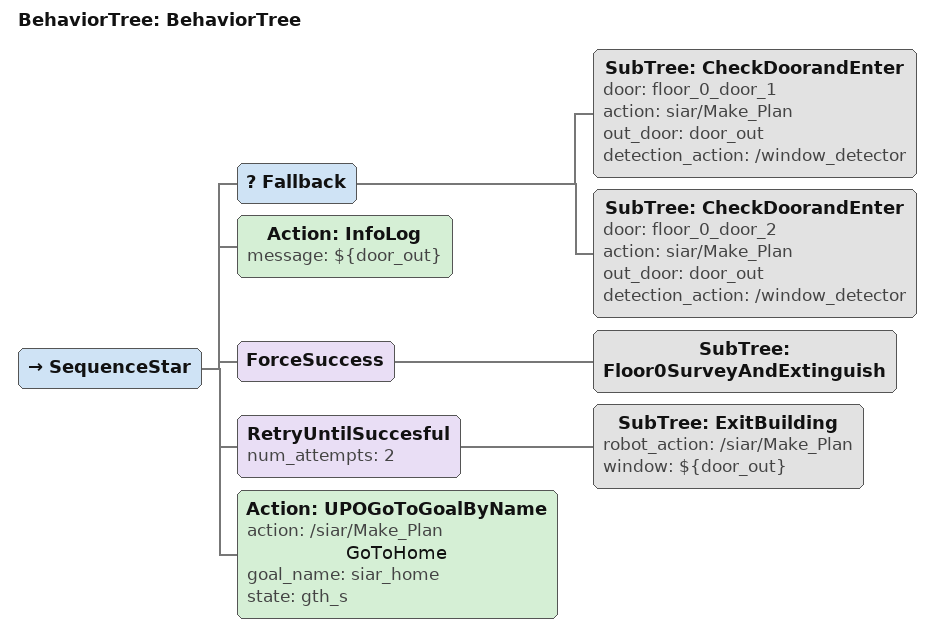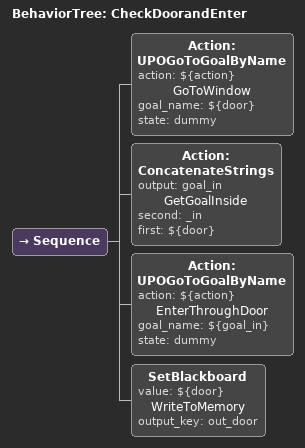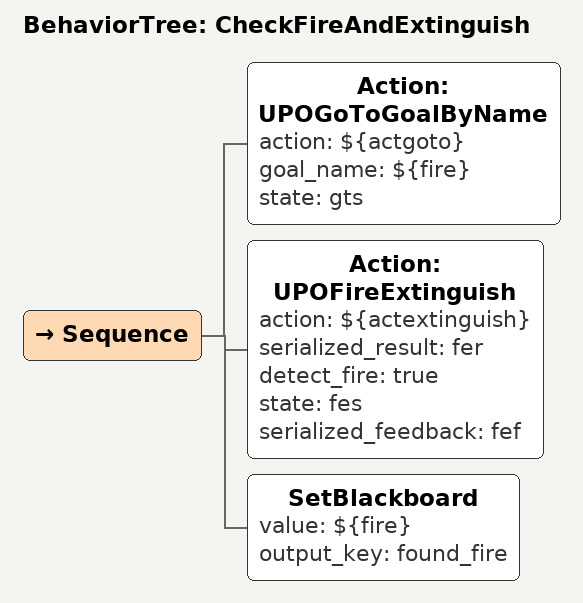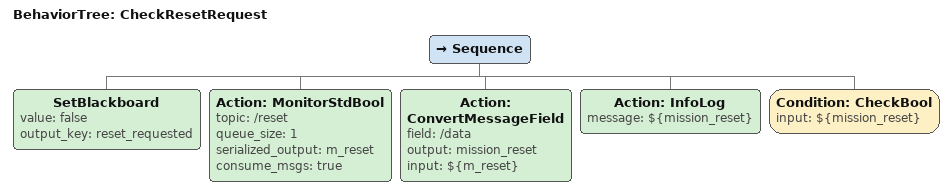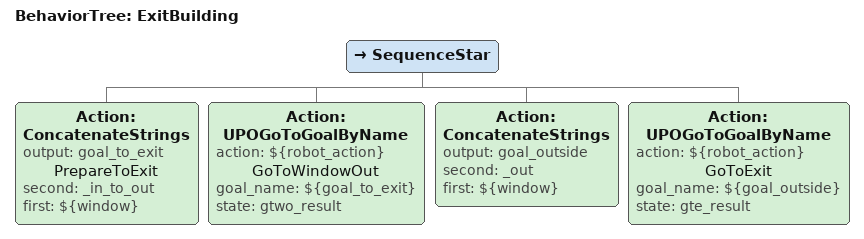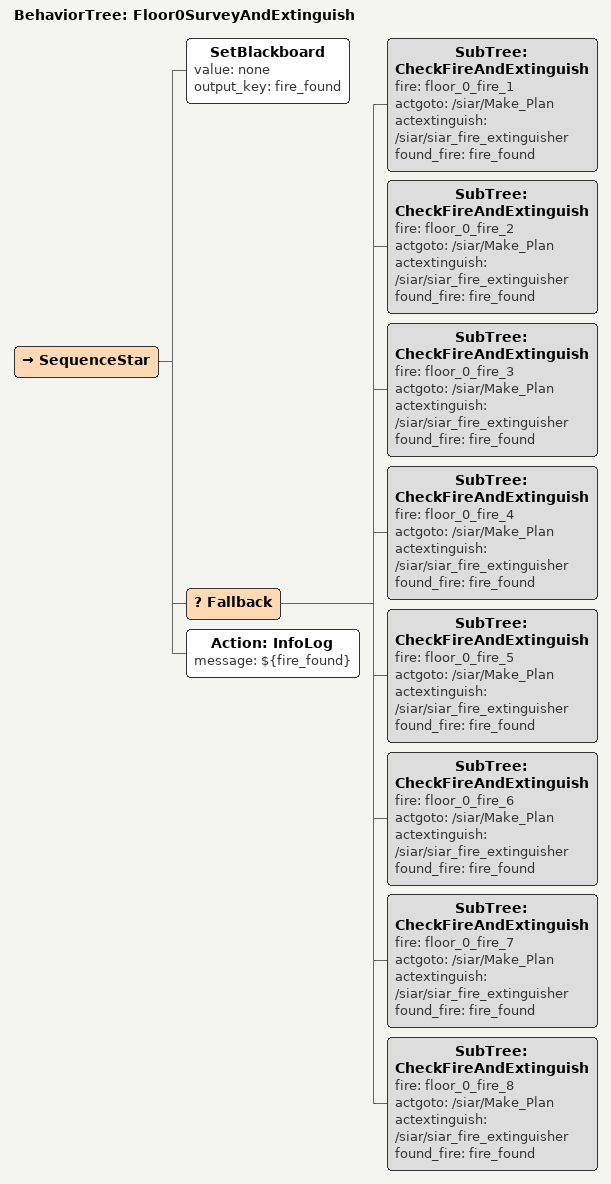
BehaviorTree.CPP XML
<root main_tree_to_execute="BehaviorTree">
    <BehaviorTree ID="BehaviorTree">
        <SequenceStar>
            <Fallback>
                <SubTree door="floor_0_door_1" action="siar/Make_Plan" ID="CheckDoorandEnter" out_door="door_out" detection_action="/window_detector"/>
                <SubTree door="floor_0_door_2" action="siar/Make_Plan" ID="CheckDoorandEnter" out_door="door_out" detection_action="/window_detector"/>
            </Fallback>
            <Action ID="InfoLog" message="${door_out}"/>
            <ForceSuccess>
                <SubTree ID="Floor0SurveyAndExtinguish"/>
            </ForceSuccess>
            <RetryUntilSuccesful num_attempts="2">
                <SubTree robot_action="/siar/Make_Plan" ID="ExitBuilding" window="${door_out}"/>
            </RetryUntilSuccesful>
            <Action action="/siar/Make_Plan" name="GoToHome" goal_name="siar_home" state="gth_s" ID="UPOGoToGoalByName"/>
        </SequenceStar>
    </BehaviorTree>
    <BehaviorTree ID="CheckDoorandEnter">
        <Sequence>
            <Action action="${action}" name="GoToWindow" goal_name="${door}" state="dummy" ID="UPOGoToGoalByName"/>
            <Action output="goal_in" name="GetGoalInside" second="_in" ID="ConcatenateStrings" first="${door}"/>
            <Action action="${action}" name="EnterThroughDoor" goal_name="${goal_in}" state="dummy" ID="UPOGoToGoalByName"/>
            <SetBlackboard value="${door}" name="WriteToMemory" output_key="out_door"/>
        </Sequence>
    </BehaviorTree>
    <BehaviorTree ID="CheckFireAndExtinguish">
        <Sequence>
            <Action action="${actgoto}" goal_name="${fire}" state="gts" ID="UPOGoToGoalByName"/>
            <Action action="${actextinguish}" serialized_result="fer" detect_fire="true" state="fes" serialized_feedback="fef" ID="UPOFireExtinguish"/>
            <SetBlackboard value="${fire}" output_key="found_fire"/>
        </Sequence>
    </BehaviorTree>
    <BehaviorTree ID="CheckResetRequest">
        <Sequence>
            <SetBlackboard value="false" output_key="reset_requested"/>
            <Action topic="/reset" queue_size="1" serialized_output="m_reset" ID="MonitorStdBool" consume_msgs="true"/>
            <Action field="/data" output="mission_reset" ID="ConvertMessageField" input="${m_reset}"/>
            <Action ID="InfoLog" message="${mission_reset}"/>
            <Condition ID="CheckBool" input="${mission_reset}"/>
        </Sequence>
    </BehaviorTree>
    <BehaviorTree ID="ExitBuilding">
        <SequenceStar>
            <Action output="goal_to_exit" name="PrepareToExit" second="_in_to_out" ID="ConcatenateStrings" first="${window}"/>
            <Action action="${robot_action}" name="GoToWindowOut" goal_name="${goal_to_exit}" state="gtwo_result" ID="UPOGoToGoalByName"/>
            <Action output="goal_outside" second="_out" ID="ConcatenateStrings" first="${window}"/>
            <Action action="${robot_action}" name="GoToExit" goal_name="${goal_outside}" state="gte_result" ID="UPOGoToGoalByName"/>
        </SequenceStar>
    </BehaviorTree>
    <BehaviorTree ID="Floor0SurveyAndExtinguish">
        <SequenceStar>
            <SetBlackboard value="none" output_key="fire_found"/>
            <Fallback>
                <SubTree fire="floor_0_fire_1" ID="CheckFireAndExtinguish" actgoto="/siar/Make_Plan" actextinguish="/siar/siar_fire_extinguisher" found_fire="fire_found"/>
                <SubTree fire="floor_0_fire_2" ID="CheckFireAndExtinguish" actgoto="/siar/Make_Plan" actextinguish="/siar/siar_fire_extinguisher" found_fire="fire_found"/>
                <SubTree fire="floor_0_fire_3" ID="CheckFireAndExtinguish" actgoto="/siar/Make_Plan" actextinguish="/siar/siar_fire_extinguisher" found_fire="fire_found"/>
                <SubTree fire="floor_0_fire_4" ID="CheckFireAndExtinguish" actgoto="/siar/Make_Plan" actextinguish="/siar/siar_fire_extinguisher" found_fire="fire_found"/>
                <SubTree fire="floor_0_fire_5" ID="CheckFireAndExtinguish" actgoto="/siar/Make_Plan" actextinguish="/siar/siar_fire_extinguisher" found_fire="fire_found"/>
                <SubTree fire="floor_0_fire_6" ID="CheckFireAndExtinguish" actgoto="/siar/Make_Plan" actextinguish="/siar/siar_fire_extinguisher" found_fire="fire_found"/>
                <SubTree fire="floor_0_fire_7" ID="CheckFireAndExtinguish" actgoto="/siar/Make_Plan" actextinguish="/siar/siar_fire_extinguisher" found_fire="fire_found"/>
                <SubTree fire="floor_0_fire_8" ID="CheckFireAndExtinguish" actgoto="/siar/Make_Plan" actextinguish="/siar/siar_fire_extinguisher" found_fire="fire_found"/>
            </Fallback>
            <Action ID="InfoLog" message="${fire_found}"/>
        </SequenceStar>
    </BehaviorTree>
</root>
